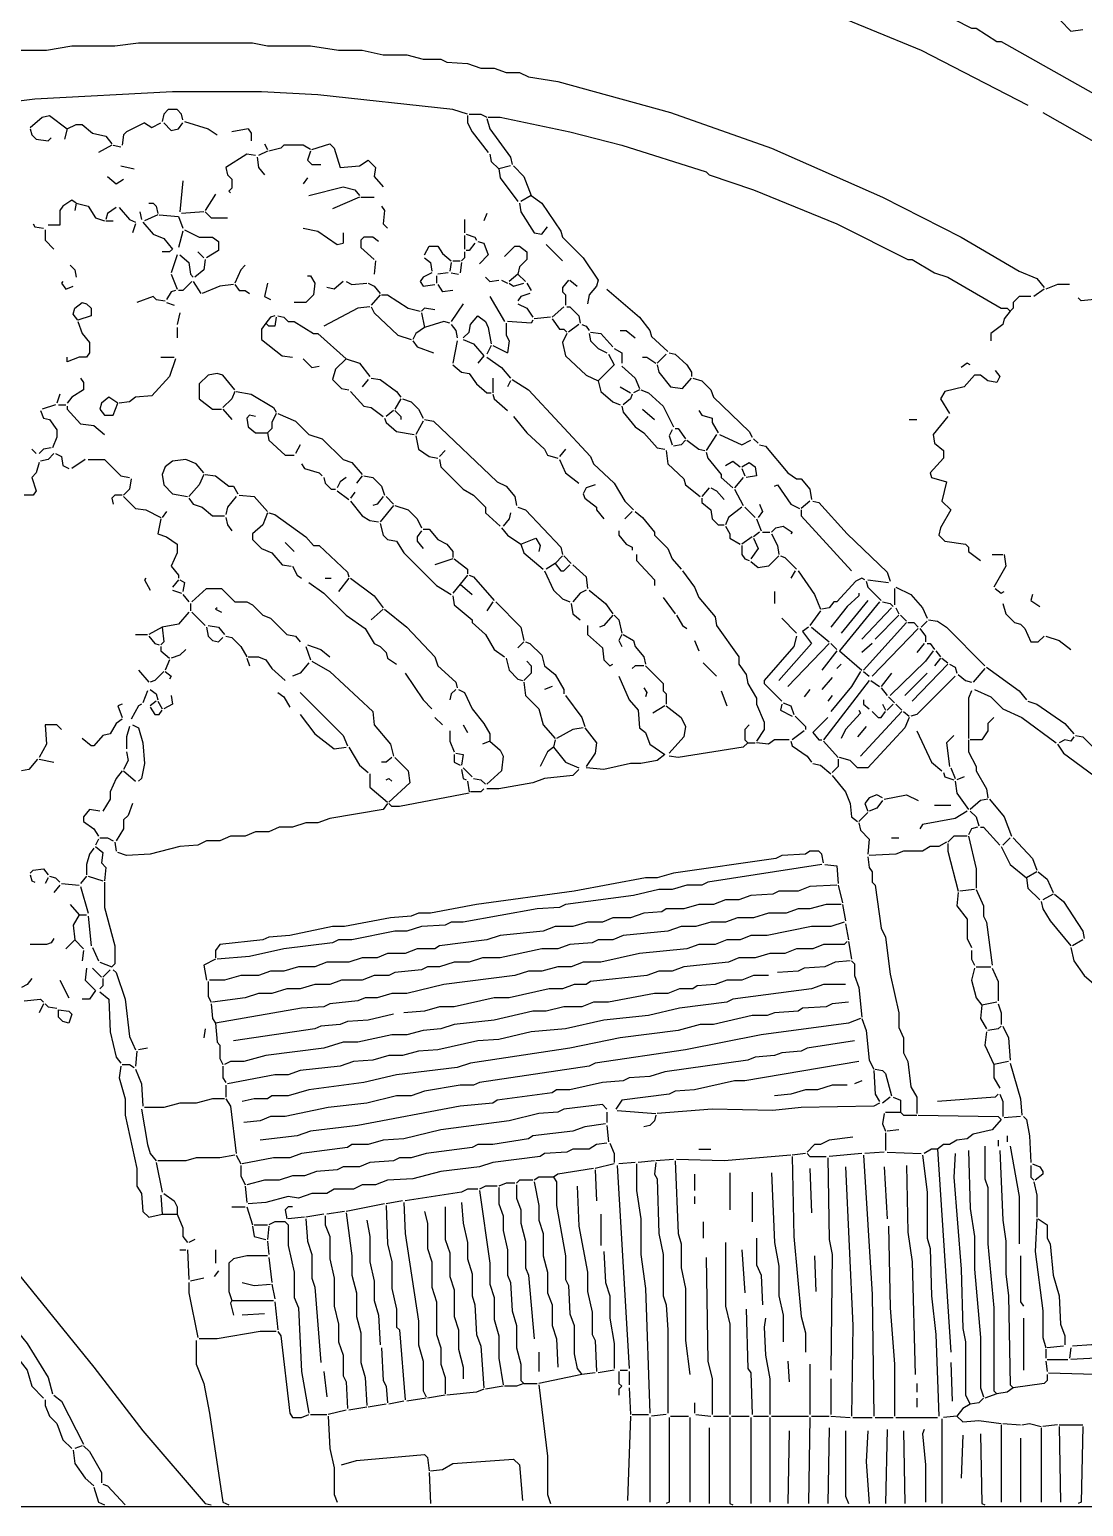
# Model space of a CAD drawing. Header units: millimetres. Extents: x 0 to 150953, y 0 to 85148.
# Drawn here: x 115354 to 136776, y 0 to 30010 of the extents above; entities that cross this region are included whole.
import ezdxf

# ---------------------------------------------------------------- set-up
doc = ezdxf.new("R2010")
doc.units = ezdxf.units.MM
doc.layers.add('ANNOTATION', color=3, linetype='Continuous')
doc.layers.add('LINEWORK', color=7, linetype='Continuous')

msp = doc.modelspace()

# ---------------------------------------------------------------- linework, layer by layer
at = {"layer": 'ANNOTATION'}
msp.add_lwpolyline([(0, 0), (150953, 0), (150953, 85148), (0, 85148)], close=True, dxfattribs=at)
at = {"layer": 'LINEWORK'}
for points in [[(128807, 32420), (128867, 32360), (130072, 31938), (130193, 31938), (130253, 31878), (130434, 31848), (132182, 31125), (132272, 31125), (133387, 30582), (133477, 30582), (133959, 30311), (134050, 30311), (134140, 30221), (134502, 30040), (134592, 30040), (135014, 29769), (135104, 29769), (138208, 28021), (142004, 25701), (142697, 25340), (142998, 25279), (143300, 25129), (143541, 25129), (143842, 25038)], [(131428, 30432), (133477, 29588), (135646, 28473)], [(136309, 30191), (136520, 29980), (136761, 30010)], [(115098, 29588), (115700, 29588), (116212, 29678), (117086, 29678), (117568, 29739), (119888, 29739), (120190, 29678), (121063, 29678), (121636, 29588), (122118, 29588), (122540, 29498), (123022, 29498), (123353, 29407), (123715, 29407), (123835, 29347), (124257, 29317), (124528, 29226), (124800, 29226), (125041, 29136), (125312, 29136), (125493, 29046), (126095, 28955), (128385, 28322), (130434, 27599), (132694, 26605), (134291, 25792), (135466, 25099), (135827, 24948), (135978, 24767)], [(124257, 28292), (123956, 28383), (121214, 28684), (120069, 28744), (118261, 28744), (115459, 28594), (113290, 28322), (112989, 28322), (112597, 28232), (112115, 28202), (112024, 28142)], [(115369, 28021), (115610, 28232), (115761, 28262), (116122, 27991)], [(118472, 28172), (118442, 28292), (118352, 28383), (118171, 28383), (118081, 28292), (118050, 28142)], [(124257, 28262), (124257, 28112), (124348, 27931), (124679, 27509)], [(124287, 28292), (124528, 28292), (124649, 28232)], [(124679, 28232), (124920, 28232), (126336, 27931), (127391, 27660), (129108, 27117), (129168, 27057), (130072, 26756), (131760, 26063), (133206, 25340), (133296, 25340), (133748, 25068), (134019, 24978), (135104, 24345), (135225, 24345), (135285, 24285)], [(135948, 28322), (138027, 27147), (141371, 25099), (143420, 23984)], [(115369, 27991), (115399, 27871), (115489, 27780), (115730, 27750), (115791, 27810)], [(116122, 27991), (116062, 27780)], [(116122, 27991), (116303, 28081), (116423, 28081), (116634, 27901), (116905, 27840), (117026, 27690)], [(117689, 28112), (117327, 27931), (117267, 27871), (117237, 27660)], [(117689, 28112), (117839, 28021), (118020, 28112)], [(118081, 28112), (118231, 27961), (118382, 27991), (118472, 28112)], [(118502, 28142), (118984, 27991), (119165, 27871)], [(119798, 27991), (119467, 27931)], [(119798, 27991), (119858, 27901), (119858, 27750)], [(124649, 28202), (124709, 27991), (125131, 27419), (125161, 27268)], [(117026, 27660), (116755, 27509)], [(117056, 27660), (117207, 27629)], [(120129, 27690), (120190, 27569)], [(121063, 27569), (120913, 27660), (120521, 27660), (120461, 27599), (120220, 27539)], [(121094, 27569), (121455, 27690), (121546, 27599), (121666, 27208), (122058, 27238), (122239, 27358), (122389, 27208), (122359, 27027), (122540, 26816)], [(119949, 27449), (119768, 27479), (119346, 27208), (119376, 27057), (119467, 26967), (119467, 26786), (119406, 26726), (119436, 26695)], [(119979, 27419), (120009, 27208), (120129, 27057)], [(120190, 27539), (120009, 27449)], [(121063, 27539), (121003, 27358), (121094, 27268), (121274, 27268)], [(124709, 27479), (124739, 27328), (124890, 27178)], [(116936, 27027), (117116, 26876), (117267, 26967)], [(117207, 27238), (117478, 27178)], [(125131, 27238), (124890, 27178)], [(124890, 27178), (124920, 26997), (125282, 26515)], [(125191, 27238), (125402, 27027), (125553, 26635)], [(118472, 26936), (118412, 26304)], [(121003, 26997), (120913, 26876)], [(121033, 26635), (121726, 26816), (121967, 26756), (122058, 26635)], [(116303, 26485), (116212, 26545), (116032, 26424), (115971, 26334), (115971, 26033), (115730, 26033)], [(116303, 26485), (116273, 26334)], [(116303, 26485), (116544, 26424), (116695, 26183), (116875, 26123)], [(117779, 26485), (117870, 26485), (117930, 26424), (117960, 26274)], [(119135, 26665), (118924, 26334)], [(122058, 26605), (121515, 26364)], [(122088, 26605), (122359, 26605)], [(122510, 26424), (122570, 26334), (122540, 26063), (122630, 25972)], [(125312, 26485), (125342, 26304), (125613, 25882), (125764, 25852), (125884, 26002)], [(125553, 26635), (125342, 26515)], [(125553, 26635), (125764, 26485), (126155, 25912), (126186, 25792)], [(117116, 26394), (116936, 26274), (116905, 26153)], [(116905, 26123), (117056, 26123)], [(117177, 26394), (117388, 26153), (117508, 26093)], [(117598, 26304), (117629, 26153)], [(117960, 26243), (117689, 26123)], [(117990, 26243), (118382, 26213)], [(118382, 26213), (118472, 25972)], [(118894, 26304), (118442, 26274)], [(118924, 26304), (119045, 26183), (119376, 26183)], [(124197, 26153), (124197, 25882)], [(124649, 26274), (124589, 26123)], [(115429, 26063), (115459, 26002), (115640, 25972)], [(115670, 25942), (115670, 25731), (115851, 25550)], [(117508, 26063), (117448, 25882)], [(117659, 26093), (117870, 25852), (118081, 25761), (118261, 25550)], [(118472, 25912), (118382, 25581)], [(118502, 25942), (118804, 25792), (119075, 25792), (119195, 25701), (119195, 25520), (118954, 25370)], [(120913, 25972), (121214, 25912), (121606, 25641), (121726, 25671)], [(121726, 25882), (121726, 25671)], [(124197, 25822), (124197, 25550)], [(124227, 25852), (124408, 25792), (124438, 25731)], [(118261, 25550), (118201, 25490), (118050, 25490)], [(122449, 25701), (122329, 25792), (122148, 25792), (122088, 25731), (122088, 25581), (122359, 25340)], [(123383, 25430), (123474, 25611), (123655, 25611), (123745, 25460), (123926, 25309)], [(124408, 25671), (124287, 25520), (124227, 25520)], [(124468, 25701), (124589, 25671), (124679, 25430), (124498, 25249)], [(125011, 25400), (125221, 25611), (125312, 25611), (125462, 25490), (125462, 25340), (125312, 25189), (125282, 25038)], [(125854, 25641), (126186, 25309)], [(126186, 25792), (126607, 25370), (126909, 24918), (126879, 24797), (126728, 24616), (126698, 24436)], [(138027, 25400), (137756, 25611), (137635, 25611), (137364, 25340), (137183, 25309), (137093, 25219), (137123, 25038), (137002, 24918), (137002, 24526), (136731, 24496), (136671, 24556)], [(116182, 25219), (116273, 25129), (116303, 24978)], [(118352, 25430), (118231, 25068)], [(118412, 25430), (118593, 25279), (118623, 25038), (118683, 24978)], [(118924, 25340), (118894, 25129), (118713, 24978)], [(118774, 25490), (118894, 25370)], [(119738, 25219), (119647, 25129), (119527, 24857)], [(122389, 25309), (122359, 25038)], [(123383, 25370), (123504, 25279), (123534, 25099)], [(123926, 25279), (123896, 25099)], [(123956, 25309), (124107, 25309)], [(124137, 25279), (124107, 25068)], [(124197, 25490), (124197, 25370), (124137, 25309)], [(118231, 25038), (118352, 24737)], [(121003, 25008), (121063, 25008), (121154, 24857), (121124, 24616), (120973, 24466), (120732, 24466)], [(123534, 25068), (123353, 24978), (123293, 24888), (123353, 24797), (123594, 24827)], [(123625, 25008), (123625, 24857)], [(123866, 25068), (123655, 25038)], [(123926, 25068), (124076, 25038)], [(124619, 24978), (124709, 24888), (124890, 24918)], [(124950, 24918), (125071, 24857)], [(125282, 25038), (125101, 24888)], [(125282, 25038), (125432, 24888)], [(126306, 24918), (126186, 24767), (126186, 24677), (126246, 24616), (126246, 24406)], [(126336, 24918), (126487, 24797)], [(116032, 24888), (116002, 24857), (116092, 24737), (116243, 24797)], [(118322, 24707), (118231, 24677), (118141, 24526)], [(118653, 24888), (118472, 24707), (118382, 24707)], [(118683, 24888), (118834, 24647)], [(119497, 24827), (119225, 24797), (118864, 24647)], [(119527, 24827), (119617, 24707), (119738, 24707), (119828, 24647)], [(120190, 24857), (120129, 24586), (120250, 24526)], [(121726, 24888), (121546, 24737), (121395, 24767)], [(121787, 24888), (121907, 24827), (122208, 24857)], [(122239, 24857), (122359, 24797), (122480, 24647)], [(122480, 24616), (122299, 24406)], [(122510, 24616), (122630, 24616), (123052, 24345), (123293, 24285)], [(123655, 24827), (123745, 24677)], [(123956, 24707), (123745, 24677)], [(125101, 24857), (125191, 24797), (125402, 24857)], [(125523, 24647), (125342, 24586), (125282, 24496)], [(125462, 24857), (125553, 24707)], [(127089, 24737), (127752, 24164), (127963, 23893), (127993, 23773), (128325, 23471)], [(135978, 24737), (135767, 24586)], [(136490, 24827), (136249, 24827), (136008, 24737)], [(117870, 24586), (117538, 24466)], [(117870, 24586), (117930, 24526), (118111, 24496)], [(118141, 24466), (118291, 24406)], [(122269, 24375), (122028, 24345), (121335, 23984)], [(122299, 24375), (122359, 24255), (122841, 23803), (123112, 23713)], [(123594, 24315), (123383, 24345), (123323, 24285)], [(124167, 24436), (123926, 24074)], [(124709, 24586), (125011, 24074)], [(125282, 24436), (125462, 24345), (125583, 24164)], [(126216, 24375), (125975, 24164)], [(126276, 24375), (126336, 24375), (126517, 24195), (126547, 24044)], [(135707, 24586), (135466, 24586), (135345, 24466), (135345, 24345), (135285, 24285)], [(116333, 24074), (116423, 23833), (116574, 23652), (116574, 23441), (116514, 23351), (116363, 23351), (116122, 23261), (116122, 23351)], [(118412, 24255), (118352, 24014)], [(120160, 24044), (120069, 23923), (120069, 23713), (120491, 23381), (120702, 23351)], [(120340, 24195), (120250, 24164), (120160, 24044)], [(120370, 24164), (120340, 23984), (120220, 23984), (120160, 24044)], [(120401, 24195), (120521, 24164), (120611, 24074), (120732, 24074), (121124, 23833), (121214, 23833), (121787, 23321)], [(123323, 24255), (123383, 23954)], [(123896, 24044), (123775, 24074), (123383, 23954)], [(123926, 24014), (124016, 23893), (124046, 23743)], [(124167, 23743), (124287, 23863), (124318, 24014), (124468, 24195), (124619, 24074), (124679, 23954), (124739, 23622)], [(125041, 24044), (125041, 23803), (125101, 23682), (125071, 23441)], [(125583, 24104), (125553, 24044), (125071, 24074)], [(125945, 24164), (125613, 24134)], [(125975, 24134), (126125, 23923), (126216, 23923), (126276, 23863)], [(126517, 24014), (126306, 23863)], [(126577, 24014), (126668, 23984), (126728, 23893)], [(135285, 24285), (135164, 24134), (135134, 24014), (134893, 23833), (134893, 23682)], [(118352, 23954), (118352, 23743)], [(123383, 23954), (123203, 23833), (123142, 23713)], [(124167, 23713), (124378, 23622), (124589, 23381)], [(126276, 23833), (126186, 23652), (126246, 23381), (126668, 22989), (126909, 22869)], [(126728, 23833), (126758, 23682), (126909, 23532), (127089, 23441)], [(126758, 23863), (126969, 23833), (127210, 23562)], [(127361, 23893), (127481, 23893), (127662, 23743)], [(123142, 23682), (123233, 23562), (123564, 23441)], [(124046, 23682), (123956, 23230)], [(124739, 23592), (124649, 23411)], [(124769, 23592), (125071, 23441)], [(127120, 23411), (127240, 23200)], [(127240, 23532), (127391, 23441), (127391, 23230)], [(128295, 23411), (128114, 23230)], [(128355, 23441), (128475, 23411), (128717, 23200), (128807, 23050), (128807, 22959)], [(118322, 23321), (118201, 22959), (117839, 22568), (117508, 22537), (117388, 22447), (117177, 22417)], [(118020, 23351), (118291, 23351)], [(120913, 23321), (121094, 23140), (121244, 23170)], [(121787, 23321), (121576, 23110), (121515, 22899), (121696, 22718), (121847, 22688)], [(121787, 23321), (122058, 23230), (122269, 22959)], [(123956, 23200), (124137, 23050), (124287, 23020), (124438, 22809), (124649, 22628), (124739, 22628)], [(124589, 23381), (124468, 23230)], [(124649, 23351), (124950, 23140), (125131, 22929)], [(127240, 23200), (126909, 22869)], [(127391, 23170), (127662, 22929), (127752, 22718)], [(127813, 23351), (127903, 23351), (128084, 23230)], [(128114, 23200), (128144, 23050), (128385, 22748), (128626, 22718), (128807, 22929)], [(134471, 23200), (134411, 23230), (134291, 23140)], [(116393, 22929), (116454, 22839), (116454, 22688), (116212, 22537), (116122, 22417)], [(119527, 22688), (119286, 22989), (119165, 23020), (118984, 22989), (118804, 22809), (118804, 22507), (119075, 22296), (119256, 22296)], [(122239, 22899), (122118, 22748)], [(122299, 22929), (122480, 22899), (122811, 22658), (122901, 22537)], [(124769, 22929), (124769, 22628)], [(125131, 22869), (125071, 22748)], [(125161, 22899), (125493, 22688), (126758, 21332), (126818, 21182), (127240, 20790), (127451, 20428), (127632, 20248)], [(126909, 22869), (126969, 22658), (127210, 22447), (127361, 22387)], [(128837, 22929), (129018, 22869), (129199, 22688), (129259, 22537), (129982, 21844), (130042, 21724)], [(134984, 23080), (135074, 22959), (135014, 22839), (134833, 22869), (134682, 22989), (134562, 22989), (134351, 22748), (133959, 22658), (133869, 22507), (134050, 22206)], [(115971, 22598), (115911, 22417)], [(119527, 22658), (119467, 22507), (119286, 22327)], [(119557, 22658), (119858, 22598), (120310, 22327), (120370, 22236)], [(121877, 22658), (122148, 22357), (122299, 22327), (122540, 22146)], [(122901, 22507), (122781, 22296)], [(122932, 22507), (123112, 22447), (123263, 22296), (123353, 22116)], [(124769, 22598), (124800, 22507), (125071, 22266)], [(127361, 22748), (127572, 22628)], [(127602, 22598), (127572, 22507), (127421, 22387)], [(127752, 22688), (127632, 22628)], [(127782, 22688), (127933, 22628), (128234, 22357), (128445, 21935)], [(115580, 22266), (115640, 22116), (115761, 22085), (115911, 21875), (115911, 21724), (115821, 21513)], [(115881, 22387), (115610, 22296)], [(115941, 22387), (116092, 22387)], [(116122, 22357), (116122, 22296), (116393, 21995), (116664, 21965), (116875, 21784)], [(119286, 22296), (119467, 22085)], [(122751, 22266), (122600, 22146)], [(122781, 22266), (122901, 22146), (122901, 22085)], [(127391, 22357), (127421, 22236), (127662, 21935), (127843, 21814), (128114, 21513), (128265, 21483)], [(127813, 22296), (128054, 22085)], [(128958, 22266), (129018, 22176), (129229, 22116), (129229, 22025), (129349, 21814)], [(119949, 22146), (119828, 22176), (119768, 22116), (119798, 21935), (119949, 21814), (120190, 21814)], [(120370, 22206), (120280, 22025), (120280, 21905), (120190, 21814)], [(120401, 22206), (120762, 22055), (121033, 21784), (121304, 21694), (121726, 21272), (121907, 21212), (122118, 20971)], [(122570, 22116), (122600, 22025), (122811, 21844), (123173, 21784)], [(123353, 22055), (123203, 21784)], [(123383, 22085), (123564, 22055), (124860, 20820), (125041, 20730), (125221, 20519), (125252, 20338)], [(125191, 22146), (125462, 21814), (125824, 21483), (125884, 21362), (126095, 21302)], [(133236, 22085), (133387, 22085)], [(134019, 22146), (133718, 21784), (133748, 21603), (133929, 21453), (133929, 21302), (133658, 21001), (133688, 20910), (133989, 20820), (133899, 20428), (134080, 20248), (133869, 19886), (133839, 19735), (133959, 19615), (134381, 19555), (134441, 19494), (134441, 19404), (134682, 19223)], [(120190, 21814), (120220, 21664), (120551, 21362), (120732, 21362)], [(123203, 21754), (123263, 21483), (123474, 21332), (123655, 21302)], [(128415, 21875), (128355, 21754)], [(128355, 21754), (128415, 21573)], [(128686, 21664), (128596, 21573), (128445, 21543)], [(128475, 21905), (128536, 21905), (128686, 21694)], [(128717, 21664), (128958, 21483), (129078, 21453)], [(129319, 21784), (129108, 21453)], [(129379, 21784), (129831, 21573), (130012, 21664)], [(130072, 21694), (130163, 21603)], [(115399, 21483), (115489, 21392)], [(115791, 21513), (115640, 21483), (115550, 21392)], [(115851, 21392), (115730, 21272), (115580, 21242)], [(115881, 21392), (116002, 21332), (116032, 21151), (116152, 21091)], [(120853, 21573), (120762, 21392)], [(123805, 21453), (123685, 21332)], [(126246, 21483), (126125, 21332)], [(128295, 21453), (128325, 21182), (128656, 20880), (128686, 20760), (128988, 20519)], [(129108, 21423), (129138, 21302), (129410, 20971), (129410, 20910), (129651, 20699)], [(130193, 21573), (130313, 21543), (130765, 21001), (130946, 20880), (131037, 20880), (131217, 20669), (131247, 20458)], [(115550, 21212), (115489, 21001), (115399, 20910), (115489, 20639), (115429, 20549), (115248, 20549)], [(116484, 21272), (116212, 21091)], [(116544, 21272), (116875, 21272), (117207, 20941), (117388, 20910)], [(118894, 21001), (118743, 21182), (118532, 21272), (118261, 21242), (118111, 21121), (118050, 20971), (118081, 20760), (118261, 20579), (118563, 20519)], [(120883, 21182), (120943, 21091), (121244, 21001), (121304, 20941)], [(123685, 21272), (123715, 21121), (124167, 20669), (124378, 20549), (124619, 20308), (124619, 20187), (124920, 19916)], [(126125, 21272), (126246, 21001), (126517, 20790)], [(129500, 21151), (129651, 21242), (129801, 21121)], [(129831, 21121), (129982, 21212), (130103, 21121), (130133, 20941), (129922, 20910)], [(129831, 21091), (129892, 20941)], [(117418, 20880), (117388, 20669), (117267, 20549)], [(118894, 20971), (118804, 20760), (118593, 20519)], [(118924, 20971), (119135, 20941), (119406, 20730), (119497, 20730), (119587, 20579)], [(121335, 20910), (121365, 20790), (121485, 20669), (121576, 20669)], [(121787, 20910), (121666, 20820), (121606, 20699)], [(122118, 20941), (121997, 20790)], [(122148, 20941), (122329, 20910), (122510, 20730), (122570, 20549)], [(126848, 20760), (126668, 20699), (126607, 20579), (126638, 20489), (126879, 20308), (126879, 20248), (127029, 20067)], [(129861, 20910), (129681, 20699)], [(130494, 20730), (130554, 20760), (130826, 20368), (131006, 20278)], [(117237, 20549), (117086, 20549), (117026, 20489), (117056, 20368)], [(117267, 20519), (117508, 20278), (117719, 20248), (118020, 20097)], [(118593, 20489), (118683, 20368), (118864, 20308), (119075, 20127), (119316, 20127)], [(119557, 20519), (119376, 20308), (119346, 20157)], [(119617, 20549), (119918, 20519), (120190, 20217)], [(121606, 20639), (121847, 20458)], [(121967, 20609), (121877, 20489)], [(121877, 20428), (122118, 20127), (122269, 20037), (122449, 20006)], [(122540, 20519), (122419, 20368), (122329, 20338)], [(122600, 20519), (122751, 20368)], [(129168, 20699), (129018, 20519)], [(129018, 20489), (129018, 20398), (129199, 20248), (129229, 20067), (129349, 19946), (129470, 19946)], [(129199, 20699), (129319, 20639), (129470, 20458)], [(129681, 20669), (129861, 20338)], [(131217, 20428), (131037, 20278)], [(131278, 20428), (131398, 20398), (131971, 19765), (132784, 18982), (132844, 18801)], [(118141, 20217), (118050, 20097)], [(120190, 20187), (120099, 19946), (119888, 19765), (119888, 19645), (120069, 19464), (120280, 19374), (120491, 19133), (120672, 19103)], [(120220, 20187), (120340, 20157), (120973, 19705), (121124, 19524), (121244, 19524), (121817, 18982), (121847, 18892)], [(122751, 20338), (122480, 20006)], [(122781, 20338), (123052, 20248), (123233, 20067), (123323, 19886)], [(125131, 20187), (125101, 20067), (124980, 19916)], [(125282, 20308), (125432, 20248), (126155, 19494), (126186, 19344)], [(127602, 20217), (127451, 20067)], [(127662, 20217), (127813, 20097), (128054, 19796), (128054, 19735), (128325, 19464), (128415, 19253), (128596, 19042)], [(129831, 20308), (129560, 20097), (129500, 19946)], [(129892, 20308), (130103, 20097)], [(130193, 20368), (130253, 20217), (130163, 20097)], [(131037, 20248), (131037, 20127), (132061, 19012)], [(118020, 20067), (117960, 19765), (118141, 19705), (118352, 19555), (118352, 19374), (118231, 19103)], [(119346, 20097), (119376, 19946), (119467, 19826)], [(122480, 19976), (122540, 19735), (122630, 19645), (122811, 19615), (122962, 19374), (123625, 18711), (123926, 18530)], [(123323, 19826), (123233, 19705), (123233, 19615), (123353, 19464)], [(123353, 19856), (123474, 19856), (123655, 19645), (123835, 19555), (123956, 19404), (123956, 19283)], [(124950, 19886), (125071, 19735), (125342, 19555)], [(127331, 19826), (127331, 19735), (127481, 19555), (127602, 19494), (127602, 19434)], [(129500, 19916), (129590, 19765), (129590, 19675), (129801, 19555)], [(130133, 20067), (130223, 19826)], [(130434, 19796), (130524, 19886), (130675, 19916), (130856, 19796), (130826, 19765)], [(120551, 19585), (120732, 19404)], [(125342, 19555), (125643, 19675), (125734, 19524), (125703, 19404)], [(125342, 19555), (125402, 19374), (125794, 19042)], [(130042, 19705), (129831, 19555)], [(129831, 19524), (129831, 19344), (129892, 19253), (129982, 19223)], [(130072, 19675), (130163, 19464), (130012, 19253)], [(130193, 19796), (130072, 19705)], [(130253, 19796), (130404, 19796)], [(130434, 19765), (130554, 19524), (130585, 19344)], [(123956, 19253), (123594, 19133)], [(123986, 19253), (124257, 19042), (124257, 18952)], [(126186, 19314), (126035, 19163)], [(126216, 19314), (126366, 19163)], [(127692, 19344), (127692, 19223), (128054, 18831), (128054, 18711)], [(130585, 19314), (130374, 19103), (130163, 19072), (130012, 19193)], [(130615, 19314), (130705, 19283), (130946, 19042)], [(134923, 19344), (135134, 19344)], [(135164, 19344), (135195, 19103), (134953, 18681)], [(118231, 19103), (118382, 18922), (118382, 18862)], [(120702, 19103), (120792, 18922), (120883, 18862)], [(124257, 18922), (124107, 18741)], [(124287, 18922), (124378, 18892), (124800, 18410)], [(125824, 19012), (126005, 18621), (126186, 18440), (126336, 18379)], [(126035, 19163), (125854, 19042)], [(126035, 19163), (126155, 19012), (126216, 19012), (126336, 19133)], [(126396, 19133), (126668, 18892), (126698, 18651)], [(128626, 19012), (128867, 18681), (128958, 18470), (129289, 18078), (129319, 17897), (129771, 17265), (129771, 17114), (129922, 16903), (129952, 16722), (130133, 16421), (130133, 16300), (130283, 15939), (130283, 15788), (130133, 15547)], [(130916, 19012), (130826, 18862)], [(130976, 19012), (131308, 18530), (131428, 18229)], [(117719, 18862), (117689, 18831), (117809, 18621)], [(118382, 18831), (118261, 18681)], [(118261, 18621), (118442, 18560)], [(118412, 18831), (118502, 18771), (118472, 18590)], [(118653, 18379), (118954, 18651), (119256, 18651), (119527, 18379), (119768, 18379), (119888, 18319), (120099, 18108), (120250, 18048), (120581, 17717), (120762, 17686), (120853, 17566)], [(121033, 18771), (121335, 18560), (121787, 18108), (122178, 17837), (122359, 17536), (122480, 17476), (122600, 17355), (122630, 17235), (122811, 17114)], [(121365, 18862), (121485, 18862)], [(121847, 18862), (121636, 18590)], [(121877, 18862), (122359, 18500), (122540, 18259)], [(124107, 18741), (123956, 18560)], [(124107, 18741), (124348, 18530)], [(126668, 18621), (126547, 18560), (126396, 18379)], [(126728, 18621), (127059, 18349), (127210, 18138)], [(132332, 18831), (132272, 18862), (132151, 18801), (131760, 18379), (131699, 18379), (131609, 18259), (131458, 18229)], [(132362, 18801), (132392, 18681), (132664, 18410)], [(132392, 18831), (132814, 18771)], [(132935, 18651), (132935, 18319)], [(132965, 18681), (133266, 18530), (133507, 18259), (133598, 18048)], [(134984, 18651), (135104, 18560), (135164, 18590)], [(118472, 18530), (118593, 18379)], [(118623, 18349), (118623, 18199)], [(123956, 18500), (123986, 18319), (124348, 18018), (124348, 17958), (124619, 17717), (124800, 17415), (125011, 17265)], [(124769, 18379), (124649, 18199)], [(124830, 18379), (125342, 17867), (125402, 17596)], [(126366, 18349), (126396, 18138), (126547, 18018)], [(128234, 18470), (128475, 18138)], [(130494, 18590), (130494, 18349)], [(132212, 18560), (132212, 18500), (131971, 18289), (131639, 17867)], [(132633, 18379), (131820, 17385)], [(132392, 18410), (131850, 17747)], [(132694, 18379), (132844, 18349), (132905, 18289)], [(135134, 18349), (135195, 18138), (135375, 17958), (135496, 17928), (135586, 17837), (135707, 17566), (135857, 17566), (135978, 17686)], [(135737, 18530), (135707, 18410), (135888, 18289)], [(118593, 18169), (118382, 17928), (118050, 17867)], [(118653, 18169), (118924, 17897)], [(119165, 18259), (119135, 18229), (119256, 18169)], [(122540, 18229), (122299, 18018)], [(122570, 18229), (123022, 17867), (123594, 17265), (123655, 17084), (124016, 16752), (124046, 16632)], [(127210, 18108), (127029, 17897), (126939, 17867)], [(127240, 18108), (127331, 18018), (127391, 17747)], [(128506, 18108), (128626, 17897), (128717, 17837)], [(130645, 18048), (130946, 17747)], [(131428, 18199), (131217, 17897)], [(132875, 18259), (132272, 17626)], [(133025, 18108), (132543, 17626)], [(132965, 18259), (133025, 18138)], [(133055, 18108), (133176, 17988)], [(133628, 18018), (133809, 17988), (133989, 17867), (134773, 17084)], [(117508, 17717), (117749, 17717)], [(118050, 17867), (117779, 17717)], [(118050, 17867), (118081, 17566), (118020, 17506)], [(118954, 17867), (118984, 17686), (119075, 17596), (119195, 17566), (119286, 17656)], [(118984, 17897), (119195, 17867), (119316, 17717)], [(126698, 17897), (126698, 17717), (126999, 17445), (127029, 17204), (127150, 17084), (127210, 17114)], [(127391, 17717), (127331, 17596), (127391, 17476)], [(127421, 17717), (127632, 17596), (127662, 17476), (127843, 17265), (127873, 17114)], [(131187, 17867), (131067, 17777)], [(131067, 17777), (131247, 17536)], [(131247, 17867), (131609, 17566)], [(133176, 17958), (132302, 16993)], [(133417, 17837), (132483, 16873)], [(133206, 17958), (133326, 17958), (133417, 17867)], [(133447, 17837), (133567, 17686), (133567, 17566)], [(133598, 17988), (133477, 17867)], [(117779, 17686), (117900, 17536), (117990, 17506)], [(118020, 17476), (118020, 17385), (118201, 17235)], [(118532, 17415), (118412, 17295), (118231, 17235)], [(119346, 17686), (119467, 17656), (119647, 17476), (119768, 17265)], [(120973, 17476), (121063, 17204)], [(121003, 17506), (121274, 17415), (121455, 17265)], [(125402, 17566), (125282, 17445)], [(125432, 17566), (125523, 17536), (125764, 17295), (125824, 17084), (126035, 16903), (126216, 16602), (126216, 16511)], [(128867, 17596), (128958, 17385)], [(130946, 17686), (130886, 17476), (130283, 16783), (130283, 16722), (130645, 16361)], [(131247, 17536), (130585, 16783)], [(131609, 17536), (130765, 16662)], [(131639, 17536), (131760, 17415)], [(132483, 17536), (132272, 17355)], [(133537, 17536), (133387, 17355)], [(133598, 17536), (133658, 17536), (133748, 17415)], [(136008, 17686), (136279, 17596), (136520, 17415)], [(118201, 17204), (118111, 16993)], [(119768, 17235), (119828, 17084)], [(119798, 17265), (120009, 17265), (120160, 17204), (120280, 17024), (120551, 16783)], [(121033, 17144), (120853, 16933), (120702, 16873)], [(121094, 17174), (121455, 16963), (122329, 16150), (122359, 15879), (122690, 15487), (122751, 15246)], [(125041, 17235), (125101, 16993), (125282, 16813), (125372, 16783)], [(125462, 17174), (125553, 17084), (125553, 16933), (125402, 16783)], [(129048, 17144), (129319, 16873)], [(131760, 17385), (131458, 16993)], [(131850, 17114), (131760, 17024)], [(131820, 17385), (132272, 16993)], [(133718, 17385), (133567, 17174), (132844, 16481)], [(134019, 17114), (133296, 16361)], [(133869, 17235), (133748, 17084)], [(133778, 17385), (133869, 17265)], [(133899, 17235), (134019, 17144)], [(134050, 17114), (134170, 17054), (134200, 16933)], [(117568, 16993), (117779, 16752)], [(118081, 16963), (117900, 16783), (117809, 16752)], [(118111, 16963), (118231, 16873), (118201, 16813)], [(122992, 16933), (123353, 16391), (123534, 16210)], [(127331, 16873), (127541, 16391), (127722, 16180), (127752, 15818), (127873, 15728), (127963, 15487), (128265, 15276)], [(127843, 17084), (127662, 17084), (127602, 17024)], [(127873, 17084), (128234, 16722), (128234, 16572), (128295, 16511)], [(131669, 16843), (131458, 16602)], [(132242, 16963), (132061, 16662), (131639, 16150)], [(132302, 16963), (132423, 16873)], [(132875, 16933), (132664, 16662)], [(133598, 16933), (133146, 16481)], [(134170, 16873), (133387, 16090), (133266, 16059)], [(134230, 16903), (134381, 16783), (134502, 16752)], [(134773, 17024), (134532, 16752)], [(134803, 17054), (135466, 16572), (135616, 16391)], [(117749, 16572), (117659, 16331)], [(117809, 16602), (117930, 16511), (117960, 16391)], [(120401, 16542), (120521, 16451), (120642, 16240)], [(120853, 16542), (121726, 15668), (121817, 15457)], [(124016, 16602), (123926, 16511), (123896, 16391)], [(124076, 16602), (124197, 16542), (124348, 16210), (124589, 15909), (124709, 15698), (124709, 15547)], [(125402, 16752), (125432, 16481), (125703, 16210), (125794, 15879), (126035, 15607)], [(125975, 16662), (125824, 16602)], [(127843, 16632), (127903, 16542), (127873, 16451)], [(128295, 16511), (128295, 16300)], [(129410, 16572), (129530, 16270)], [(131217, 16602), (131097, 16451)], [(132423, 16783), (131489, 15577)], [(132453, 16783), (132633, 16662)], [(132664, 16632), (132784, 16481)], [(134502, 16572), (134441, 16421), (134441, 15607)], [(134562, 16602), (134893, 16451), (135134, 16210), (135526, 16029), (136219, 15517)], [(117237, 16300), (117146, 16270), (117237, 16029)], [(117629, 16300), (117568, 16270), (117418, 15999)], [(117930, 16361), (117809, 16270)], [(117809, 16240), (117900, 16090), (117990, 16090), (118050, 16180)], [(117960, 16361), (118050, 16210)], [(118231, 16481), (118261, 16300), (118081, 16210)], [(126246, 16481), (126577, 16029), (126638, 15849)], [(128265, 16270), (128024, 16120)], [(128295, 16270), (128596, 16029), (128686, 15849), (128656, 15638), (128355, 15306)], [(130645, 16300), (130615, 16180), (130856, 16059)], [(130675, 16331), (130826, 16270), (130886, 16090)], [(131669, 16481), (131579, 16361)], [(132302, 16391), (132302, 16300), (132423, 16210)], [(132694, 16300), (132754, 16180)], [(132905, 16300), (132784, 16180)], [(132814, 16451), (132935, 16331)], [(132965, 16300), (133085, 16180)], [(135646, 16361), (135827, 16300), (136400, 15909), (136581, 15698)], [(117237, 15999), (117116, 15909), (116996, 15698), (116845, 15668), (116664, 15457), (116604, 15457), (116423, 15607)], [(120853, 16090), (121154, 15698), (121546, 15397), (121787, 15427)], [(123594, 16029), (123745, 15879)], [(130916, 16059), (131127, 15849), (131127, 15788)], [(131579, 16029), (131278, 15728)], [(133236, 16029), (133146, 15818), (132392, 15005), (132182, 15005), (132031, 15156), (131820, 15216)], [(132212, 16180), (132242, 16120), (131940, 15788), (131850, 15607)], [(133085, 16150), (132242, 15246)], [(132483, 16150), (132603, 16029), (132664, 16029), (132754, 16150)], [(133116, 16150), (133236, 16059)], [(134953, 16029), (134833, 15909), (134833, 15758), (134712, 15577), (134471, 15577)], [(116002, 15788), (115911, 15879), (115670, 15879), (115700, 15487), (115550, 15216)], [(117388, 15849), (117327, 15638), (117327, 15397)], [(117448, 15879), (117568, 15818), (117659, 15517), (117689, 15095), (117629, 14794), (117568, 14734)], [(123896, 15758), (123896, 15547), (123986, 15336)], [(124167, 15879), (124257, 15728)], [(126607, 15818), (126396, 15788), (126065, 15607)], [(126638, 15818), (126879, 15517), (126848, 15306), (126668, 15035)], [(129982, 15879), (129892, 15788), (129892, 15577), (129952, 15517)], [(131097, 15758), (130856, 15577)], [(131278, 15728), (131398, 15577), (131458, 15577)], [(132362, 15849), (132182, 15638)], [(133387, 15758), (133688, 15125), (133899, 14945)], [(134140, 15668), (133989, 15517), (134050, 15035)], [(136581, 15638), (136520, 15547), (136400, 15577), (136279, 15517)], [(136611, 15668), (136761, 15638), (137093, 15306)], [(117327, 15336), (117357, 15156), (117267, 14975)], [(121847, 15427), (122058, 15065), (122239, 14914)], [(124016, 15306), (124167, 15276), (124137, 15065)], [(124709, 15547), (124559, 15487)], [(124709, 15547), (124920, 15366), (124980, 15246), (124950, 14945), (124649, 14673)], [(126005, 15427), (125884, 15336), (125734, 15035)], [(126035, 15577), (126005, 15427)], [(126005, 15427), (126246, 15125), (126517, 15005)], [(129952, 15517), (129861, 15427), (128536, 15216), (128355, 15246)], [(129952, 15517), (130103, 15517)], [(130796, 15577), (130494, 15577), (130374, 15487), (130133, 15517)], [(130826, 15547), (130856, 15457), (131157, 15246), (131247, 15125)], [(131489, 15547), (131790, 15216)], [(134441, 15577), (134441, 15336), (134592, 15035), (134592, 14945), (134803, 14583), (134833, 14402)], [(136249, 15487), (136370, 15306), (138660, 13619), (138840, 13589)], [(115519, 15186), (115339, 14975), (115188, 14945)], [(115550, 15186), (115851, 15125)], [(122721, 15216), (122600, 15125), (122510, 15125)], [(122781, 15216), (123052, 14945), (123082, 14704), (122660, 14312)], [(123986, 15276), (123986, 15125), (124107, 15065)], [(124167, 15005), (124348, 14824)], [(128265, 15276), (128114, 15156), (127782, 15095), (127572, 15095), (127029, 14975), (126668, 15005)], [(131278, 15095), (131428, 15065), (131639, 14884)], [(131790, 15186), (131790, 15035), (131669, 14914)], [(134080, 15005), (134170, 14794)], [(117237, 14945), (117116, 14794), (116996, 14523), (116996, 14372), (116845, 14131)], [(117267, 14945), (117508, 14734)], [(122269, 14884), (122269, 14613), (122630, 14312)], [(122600, 14764), (122660, 14794), (122721, 14734)], [(124137, 14975), (124167, 14794), (124227, 14764)], [(124257, 14734), (124287, 14523)], [(124378, 14794), (124528, 14764), (124619, 14673)], [(126517, 14975), (126396, 14854), (125824, 14794), (125583, 14704), (124890, 14583), (124649, 14583)], [(131669, 14854), (131940, 14523), (132031, 14282), (132061, 14011), (132182, 13920)], [(133929, 14914), (133959, 14824), (134140, 14764)], [(134170, 14734), (134200, 14493), (134441, 14161)], [(134351, 14824), (134200, 14764)], [(124287, 14493), (122871, 14221), (122721, 14221), (122660, 14282)], [(124589, 14583), (124528, 14523), (124318, 14523)], [(132694, 14402), (132573, 14463), (132423, 14402), (132332, 14282), (132392, 14131)], [(132724, 14372), (133176, 14463), (133417, 14342)], [(116785, 14131), (116574, 14161), (116454, 14011), (116454, 13920), (116664, 13770), (116755, 13619)], [(117448, 14282), (117357, 14041), (117267, 13950), (117267, 13770), (117116, 13528)], [(122630, 14282), (122540, 14161), (121455, 13980), (121214, 13890), (120973, 13890), (120702, 13800), (120431, 13800), (120220, 13709), (119949, 13709), (119738, 13619), (119436, 13619), (119225, 13528), (118954, 13528), (118774, 13438), (118412, 13408), (117809, 13257), (117327, 13227), (117146, 13287)], [(132694, 14342), (132573, 14191), (132423, 14131)], [(134411, 14131), (134170, 13980), (133507, 13860), (133447, 13770)], [(133748, 14252), (134080, 14252)], [(134833, 14372), (134682, 14342), (134471, 14161)], [(134471, 14131), (134592, 14011), (134652, 13830)], [(134863, 14372), (135164, 14011), (135315, 13619)], [(132392, 14101), (132212, 13920)], [(132212, 13890), (132242, 13739), (132423, 13559), (132392, 13257)], [(116755, 13559), (116695, 13438)], [(116785, 13589), (116936, 13589), (117056, 13528)], [(132875, 13589), (133025, 13589)], [(134411, 13619), (134140, 13619), (134019, 13498)], [(134622, 13800), (134502, 13770), (134441, 13649)], [(134441, 13619), (134592, 12956), (134592, 12564)], [(134682, 13800), (134743, 13800), (135074, 13438)], [(135285, 13589), (135134, 13438)], [(135345, 13589), (135737, 13167), (135827, 12926)], [(116664, 13378), (116574, 13257), (116514, 13046), (116514, 12835)], [(116695, 13408), (116845, 13287), (116815, 13077), (116905, 12986), (116875, 12715)], [(117086, 13498), (117116, 13318)], [(131489, 13077), (131458, 13257), (131398, 13318), (131217, 13318), (131127, 13257), (130645, 13227), (130524, 13167), (128445, 12866), (128114, 12775), (127873, 12775), (126427, 12504), (124438, 12233), (123504, 12052), (123263, 12052), (123112, 11992), (122690, 11962), (121756, 11781), (121515, 11781), (120642, 11600), (120220, 11570), (120099, 11510), (119225, 11419), (119135, 11299), (119135, 11148)], [(133989, 13498), (133839, 13408), (133658, 13408), (133507, 13318), (133116, 13318), (132965, 13257), (132423, 13227)], [(134019, 13468), (134019, 13318), (134230, 12504)], [(135104, 13408), (135285, 13046), (135616, 12775)], [(115369, 12866), (115429, 12926), (115640, 12956), (115730, 12835)], [(131458, 13046), (129138, 12685), (129018, 12625), (128717, 12625), (128415, 12534), (128144, 12534), (127632, 12414), (126246, 12233), (126125, 12173), (125673, 12142), (124167, 11871), (123926, 11871), (123805, 11811), (123323, 11781), (123022, 11691), (122781, 11691), (121907, 11510), (121636, 11510), (121515, 11450), (120521, 11329), (119828, 11178), (119165, 11118)], [(131519, 13046), (131760, 13016), (131790, 12655)], [(132392, 13197), (132423, 12986), (132483, 12896), (132483, 12685), (132543, 12625), (132664, 11751), (132754, 11570), (132844, 10817), (133025, 10033), (133025, 9732), (133116, 9521), (133116, 9220), (133206, 9039), (133266, 8527), (133387, 8316), (133387, 7985)], [(115369, 12835), (115399, 12715), (115459, 12685)], [(115730, 12775), (115670, 12655)], [(115761, 12805), (115881, 12775), (115971, 12685)], [(115971, 12625), (115851, 12474)], [(116002, 12655), (116363, 12625)], [(116514, 12805), (116393, 12655)], [(116544, 12805), (116845, 12715)], [(116875, 12685), (116875, 12173), (117086, 11389), (117086, 11028), (117026, 10967)], [(131760, 12625), (131217, 12594), (130976, 12504), (130585, 12504), (130464, 12444), (130012, 12414), (129771, 12323), (129500, 12323), (129259, 12233), (128958, 12233), (128656, 12142), (128295, 12142), (128204, 12082), (127843, 12052), (127572, 11962), (127210, 11962), (126999, 11871), (126698, 11871), (126396, 11781), (126035, 11781), (125794, 11691), (124920, 11600), (124649, 11510), (123685, 11389), (123594, 11329), (123233, 11329), (122992, 11239), (122630, 11239), (122419, 11148), (122118, 11148), (121847, 11058), (121395, 11058), (121154, 10967), (120822, 10967), (120521, 10877), (120250, 10877), (120009, 10787), (119647, 10787), (119316, 10696), (119015, 10696)], [(131790, 12625), (131880, 12263)], [(135827, 12896), (135616, 12775)], [(135616, 12775), (135646, 12564), (135888, 12323)], [(135857, 12896), (136038, 12745), (136159, 12474)], [(116393, 12594), (116544, 12052)], [(134230, 12474), (134200, 12203), (134411, 11932), (134411, 11540), (134502, 11359)], [(134562, 12534), (134260, 12504)], [(134592, 12534), (134743, 12203), (134743, 11992)], [(136159, 12444), (135948, 12323)], [(136189, 12444), (136370, 12293), (136761, 11691), (136791, 11540)], [(116182, 12233), (116363, 12022)], [(116363, 12022), (116243, 11811), (116273, 11510)], [(116363, 12022), (116514, 12022)], [(131850, 12233), (131549, 12233), (131217, 12142), (130976, 12142), (130735, 12052), (130374, 12052), (130072, 11962), (129741, 11962), (129500, 11871), (129199, 11871), (128897, 11781), (128596, 11781), (128325, 11691), (127421, 11600), (127210, 11510), (126909, 11510), (126788, 11450), (126336, 11419), (126095, 11329), (125764, 11329), (124920, 11148), (124559, 11148), (124287, 11058), (123986, 11058), (123685, 10967), (123444, 10967), (123323, 10907), (122781, 10847), (122660, 10787), (122359, 10787), (122118, 10696), (121696, 10696), (121455, 10606), (121154, 10606), (120853, 10515), (120581, 10515), (120280, 10425), (120009, 10425), (119738, 10335), (119075, 10244)], [(131880, 12233), (131940, 11901)], [(135918, 12293), (135948, 12142), (136098, 11901), (136520, 11389)], [(116544, 11992), (116604, 11389)], [(131910, 11871), (131639, 11781), (131247, 11781), (130344, 11600), (130012, 11600), (129801, 11510), (129530, 11510), (129289, 11419), (128958, 11419), (128717, 11329), (127752, 11239), (126969, 11058), (126607, 11058), (126366, 10967), (126095, 10967), (125764, 10877), (125493, 10877), (125221, 10787), (123775, 10606), (123022, 10425), (122721, 10425), (122419, 10335), (122178, 10335), (122028, 10274), (121455, 10214), (121335, 10154), (120883, 10124), (119135, 9822)], [(131940, 11841), (132001, 11510)], [(134743, 11992), (134803, 11871), (134923, 10998)], [(115851, 11540), (115791, 11450), (115700, 11419), (115369, 11419)], [(116273, 11510), (116092, 11329)], [(116273, 11510), (116454, 11329)], [(131971, 11480), (131910, 11419), (131489, 11419), (131278, 11329), (130946, 11329), (130705, 11239), (130404, 11239), (130103, 11148), (129771, 11148), (129560, 11058), (128656, 10967), (128415, 10877), (128144, 10877), (127903, 10787), (126758, 10666), (126668, 10606), (126427, 10606), (126186, 10515), (125914, 10515), (125101, 10335), (124800, 10335), (123986, 10154), (123685, 10154), (123383, 10064), (122962, 10033)], [(132001, 11480), (132061, 11118)], [(136761, 11510), (136550, 11389)], [(116454, 11299), (116423, 11088)], [(116634, 11359), (116755, 11088)], [(119135, 11118), (118894, 10998), (118954, 10696)], [(134502, 11299), (134502, 11118), (134562, 10998)], [(136520, 11359), (136581, 11088), (136791, 10787), (137032, 10576)], [(116514, 10937), (116484, 10696), (116695, 10485)], [(116634, 10937), (116815, 10757)], [(116785, 11058), (117026, 10967)], [(116996, 10907), (116845, 10757)], [(117056, 10907), (117116, 10847), (117297, 10305), (117388, 9551), (117508, 9280)], [(132031, 11088), (131730, 11058), (131519, 10967), (131097, 10937), (130976, 10877), (130554, 10847)], [(132061, 11088), (132121, 11028), (132121, 10787), (132212, 10546), (132272, 9943)], [(134562, 10937), (134502, 10696), (134592, 10335), (134712, 10184)], [(134592, 10967), (134893, 10967)], [(134923, 10937), (135044, 10666), (135044, 10274)], [(115399, 10726), (115309, 10606), (115188, 10546)], [(115971, 10696), (116152, 10335)], [(116845, 10726), (116845, 10576), (116785, 10515)], [(118984, 10666), (118984, 10365), (119045, 10244)], [(130374, 10787), (130072, 10787), (129831, 10696), (129530, 10696), (129289, 10606), (128927, 10576), (128837, 10515), (128566, 10515), (128325, 10425), (128054, 10425), (127120, 10244), (126818, 10244), (126577, 10154), (126216, 10154), (125854, 10064), (125583, 10064), (124800, 9883), (123986, 9792), (123715, 9702), (123353, 9672), (123022, 9581), (122721, 9581), (122028, 9431), (121726, 9431), (121335, 9310), (120160, 9160), (119708, 9039), (119436, 9039), (119316, 8979)], [(131940, 10606), (131489, 10606), (131247, 10515), (129651, 10305), (129530, 10244), (128566, 10124), (127933, 9973), (127029, 9883), (126246, 9702), (125553, 9642), (124890, 9491), (124468, 9461), (123655, 9280), (123263, 9250), (122932, 9160), (122660, 9160), (122329, 9069), (121937, 9039), (121666, 8949), (120853, 8858), (120611, 8768), (120340, 8768), (119376, 8587)], [(115248, 10274), (115580, 10305), (115640, 10244)], [(115640, 10214), (115550, 10033)], [(115670, 10214), (115730, 10154), (115911, 10124)], [(116695, 10485), (116574, 10305), (116423, 10305)], [(116785, 10455), (116966, 10305), (116996, 9642), (117116, 9129), (117207, 9009)], [(119045, 10214), (119075, 9913), (119135, 9822)], [(132001, 10244), (131669, 10214), (131549, 10154), (131067, 10124), (130976, 10064), (130494, 10033), (130344, 9973), (130042, 9973), (129259, 9792), (128988, 9792), (128536, 9672), (127361, 9521), (126336, 9310), (124318, 9009), (124046, 8919), (122811, 8768), (122148, 8617), (121033, 8467), (120611, 8346), (120280, 8346), (120190, 8286), (119918, 8286), (119677, 8226)], [(135014, 10244), (134712, 10184)], [(135044, 10214), (135104, 10033), (135104, 9792)], [(122751, 10003), (122239, 9883), (121817, 9853), (121666, 9792), (121274, 9762), (121154, 9702), (119497, 9461)], [(132242, 9913), (132001, 9822), (130223, 9581), (128686, 9280), (126848, 9009), (126728, 8949), (124498, 8617), (124378, 8557), (124107, 8557), (123383, 8436), (123112, 8346), (122811, 8346), (122208, 8195), (121425, 8105), (120551, 7924), (120250, 7924), (120039, 7834), (119708, 7804)], [(132272, 9913), (132362, 9672), (132423, 9069), (132513, 8888)], [(134712, 10184), (134682, 9913), (134803, 9702)], [(118924, 9702), (118894, 9521)], [(119135, 9822), (119165, 9431), (119225, 9371), (119225, 9099), (119286, 8979)], [(134803, 9642), (134773, 9371), (134953, 8979)], [(135104, 9762), (135044, 9702), (134833, 9672)], [(135134, 9762), (135255, 9521), (135285, 9069)], [(117749, 9310), (117568, 9280)], [(132121, 9461), (131157, 9310), (131037, 9250), (130645, 9220), (130494, 9160), (130103, 9129), (129952, 9069), (128265, 8828), (127963, 8738), (127541, 8708), (127421, 8647), (126999, 8617), (126336, 8467), (126065, 8467), (125975, 8406), (124860, 8256), (124769, 8195), (124107, 8135), (122028, 7743), (121063, 7623), (120792, 7533), (120039, 7442)], [(117538, 9250), (117508, 8949)], [(132212, 9039), (129892, 8647), (129681, 8647), (128867, 8467), (128475, 8436), (128355, 8376), (127391, 8256), (127270, 8075)], [(135255, 9039), (134953, 8979)], [(135285, 9009), (135496, 8286), (135526, 7954)], [(117207, 8949), (117177, 8708), (117297, 8286), (117297, 7954), (117538, 6870), (117538, 6508), (117629, 6357), (117659, 5996), (117779, 5875), (118050, 5936)], [(117237, 8979), (117388, 8979), (117478, 8919)], [(117508, 8888), (117629, 8587), (117659, 8135)], [(119286, 8949), (119286, 8708), (119346, 8617)], [(132513, 8858), (132543, 8376), (132633, 8226)], [(132543, 8888), (132694, 8858), (132754, 8798), (132875, 8346)], [(134953, 8979), (134953, 8708), (135074, 8497)], [(119346, 8557), (119346, 8316)], [(131971, 8557), (131669, 8557), (131368, 8467), (131127, 8467), (130826, 8376), (130494, 8346)], [(132272, 8647), (132121, 8587)], [(119316, 8286), (119075, 8286), (118743, 8195), (118412, 8195), (118081, 8105), (117689, 8105)], [(119346, 8286), (119436, 8135), (119557, 7171)], [(127089, 8075), (126999, 8165), (126216, 8075), (126095, 8015), (125703, 7985), (125101, 7834), (123715, 7653), (122962, 7472), (122540, 7442), (122239, 7352), (121907, 7352), (121817, 7292), (120883, 7171), (120642, 7081), (120310, 7081), (119677, 6960)], [(132633, 8195), (132513, 8135), (131037, 8105), (130464, 8045), (129229, 8075), (128114, 7985)], [(132844, 8316), (132694, 8195)], [(132905, 8316), (133055, 8256), (133055, 8015)], [(135044, 8376), (134984, 8316), (133809, 8226)], [(135074, 8376), (135134, 8226), (135134, 7924)], [(117629, 8075), (117749, 7352), (117809, 7171), (117930, 7020)], [(127089, 8015), (127089, 7804)], [(127300, 8045), (128084, 7985)], [(128084, 7954), (128054, 7834), (127963, 7743), (127843, 7713)], [(132724, 7985), (132694, 7774), (132754, 7623)], [(132754, 8015), (133055, 8015)], [(133055, 8015), (133116, 7954), (133387, 7954)], [(133417, 7954), (135044, 7924), (135104, 7864)], [(135104, 7864), (134923, 7653), (134532, 7563), (134411, 7472), (134200, 7442), (134050, 7352), (133929, 7352), (133809, 7261)], [(135496, 7924), (135164, 7894)], [(135556, 7924), (135616, 7864), (135677, 7533), (135707, 6990)], [(127059, 7774), (126638, 7713), (126396, 7623), (125583, 7533), (125493, 7472), (124769, 7352), (124468, 7352), (124348, 7292), (123414, 7171), (123112, 7081), (122871, 7081), (122751, 7020), (122269, 6990), (122058, 6900), (121726, 6900), (121606, 6840), (121184, 6809), (120943, 6719), (120702, 6719), (120431, 6629), (120129, 6629), (119768, 6538)], [(127089, 7743), (127120, 7412)], [(132091, 7502), (131609, 7442), (131428, 7352), (131308, 7352), (131157, 7201)], [(132754, 7593), (132754, 7231)], [(133025, 7653), (132784, 7623)], [(135225, 7533), (135225, 7412)], [(127089, 7382), (126879, 7352), (126728, 7261), (126396, 7261), (126276, 7201), (125824, 7171), (125734, 7111), (124769, 6990), (124498, 6900), (123715, 6809), (123142, 6659), (122630, 6629), (122389, 6538), (122118, 6538), (121937, 6448), (121546, 6448), (121395, 6357), (121094, 6357), (120822, 6267), (120611, 6297), (120160, 6177), (119798, 6147)], [(127150, 7382), (127240, 7171), (127240, 6990)], [(128958, 7261), (129199, 7261)], [(133809, 7261), (133688, 7261), (133537, 7171)], [(133809, 7261), (134080, 3134)], [(134441, 7231), (134471, 6056), (134562, 5484), (134562, 4821), (134682, 3435), (134682, 2410), (134743, 2230)], [(134773, 7322), (134773, 6659), (134833, 6478), (134833, 5333), (134953, 4037), (134953, 2350), (135014, 2290)], [(135044, 7442), (135044, 7322)], [(135074, 7231), (135134, 5815), (135195, 5393), (135195, 4730), (135255, 4278), (135285, 2471), (135345, 2410)], [(135285, 7322), (135466, 6297), (135466, 5333)], [(117930, 6990), (118050, 6388)], [(119527, 7141), (119225, 7081), (118743, 7081), (118532, 7020), (117960, 7020)], [(119557, 7141), (119647, 6960)], [(119647, 6930), (119647, 6719), (119738, 6538)], [(127240, 6960), (126848, 6870)], [(127300, 6930), (127541, 2802)], [(127662, 6990), (127331, 6960)], [(127692, 6960), (127692, 6418), (127782, 5845), (127782, 5122), (127873, 4429), (127963, 1898)], [(128054, 7020), (127722, 6990)], [(128084, 6990), (128054, 6749), (128114, 6659), (128144, 5544), (128234, 5122), (128234, 4278), (128295, 4098), (128325, 3586), (128325, 1898)], [(128445, 7050), (128084, 7020)], [(128475, 7020), (128536, 5544), (128596, 5333), (128596, 4851), (128686, 4429), (128686, 3375), (128777, 2682)], [(130826, 7141), (129470, 7020), (128506, 7050)], [(131127, 7171), (130856, 7141)], [(130856, 7111), (130886, 5484), (131037, 3857), (131127, 3525), (131127, 3134)], [(131157, 7171), (131217, 7111), (131549, 7111)], [(131579, 7081), (131609, 5423), (131669, 5122), (131639, 2772)], [(132272, 7171), (131609, 7111)], [(132302, 7141), (132483, 4309), (132513, 1838)], [(132724, 7201), (132332, 7171)], [(132784, 7201), (133477, 7171)], [(133176, 6930), (133206, 5574), (133296, 4971), (133357, 2682)], [(133507, 7141), (133598, 6388), (133598, 5454), (133658, 5243), (133688, 4278), (133778, 3495), (133839, 1838)], [(134170, 7171), (134140, 6689), (134291, 4821), (134321, 3616), (134381, 3344), (134381, 2260), (134471, 2079)], [(135707, 6930), (135707, 6689), (135767, 6629)], [(135737, 6960), (135888, 6900), (135948, 6809), (135948, 6749), (135797, 6629)], [(125583, 6629), (125312, 6629), (125252, 6568)], [(126005, 6689), (125703, 6689), (125613, 6629)], [(126818, 6870), (126095, 6749), (126005, 6689)], [(126005, 6689), (126065, 6599), (126065, 6116), (126246, 5092), (126246, 4610), (126306, 4489), (126336, 3917), (126427, 3676), (126427, 3103), (126487, 2802), (126577, 2682)], [(126848, 6840), (126879, 6207)], [(128867, 6749), (128867, 6418)], [(129590, 6779), (129590, 6026)], [(130434, 6779), (130494, 5363), (130585, 4881), (130585, 4278), (130675, 3887), (130675, 3344)], [(131217, 6870), (131247, 5966)], [(131940, 6900), (132091, 3676), (132061, 1838)], [(132724, 6900), (132784, 5845)], [(113561, 6448), (113712, 6418), (114164, 5906), (116664, 2832), (117659, 1537), (118924, 60), (119045, 30)], [(118020, 6327), (118050, 5936)], [(118081, 6357), (118291, 6207), (118352, 6086), (118352, 5936)], [(119738, 6508), (119768, 6177)], [(124468, 6448), (124257, 6448), (124137, 6388), (122992, 6207)], [(124860, 6508), (124619, 6508), (124498, 6448)], [(124498, 6418), (124709, 4941), (124709, 4520), (124800, 4248), (124800, 3796), (124890, 3465), (124890, 3013), (124980, 2471)], [(125221, 6568), (125041, 6568), (124890, 6508)], [(124890, 6478), (124890, 6147), (124980, 5906), (124980, 5604), (125071, 5213), (125071, 4700), (125131, 4550), (125161, 3977), (125252, 3676), (125252, 3224), (125342, 2893), (125342, 2561), (125402, 2501)], [(125252, 6538), (125252, 6267), (125342, 6026), (125342, 5755), (125432, 5393), (125432, 4851), (125493, 4700), (125613, 3405)], [(125613, 6599), (125703, 6116), (125703, 5815), (125794, 5544), (125794, 5092), (125884, 4761), (125884, 4339), (125975, 4098), (125975, 3676), (126065, 3405), (126095, 2832)], [(126487, 6508), (126517, 5695), (126698, 4761), (126698, 4369), (126788, 3947), (126788, 3495), (126848, 3375), (126879, 2742)], [(130042, 6388), (130042, 5785)], [(135767, 6599), (135827, 6327), (135827, 5875)], [(119467, 6086), (119738, 6086)], [(119768, 6086), (119888, 5725)], [(120702, 6086), (120611, 6086), (120551, 6026), (120581, 5845)], [(122570, 6147), (121787, 5996)], [(122932, 6207), (122600, 6147)], [(122600, 6116), (122630, 5333), (122721, 4971), (122721, 4429), (122811, 4007), (122811, 3646), (122871, 3586), (122992, 2169)], [(122962, 6177), (122992, 5544), (123263, 3766), (123263, 3284), (123353, 2953), (123353, 2350), (123414, 2230)], [(123805, 6086), (123805, 5423), (123896, 5152), (123896, 4670), (123986, 4399), (123986, 3857), (124076, 3586), (124076, 3194), (124167, 2832), (124167, 2591)], [(124137, 6177), (124167, 5755), (124257, 5363), (124257, 5032), (124348, 4730), (124348, 4278), (124408, 4098), (124438, 3495), (124528, 3254), (124589, 2410)], [(128867, 6297), (128867, 6147)], [(118050, 5936), (118352, 5936)], [(118352, 5936), (118472, 5664), (118472, 5484), (118563, 5363)], [(119918, 5725), (120190, 5725)], [(120551, 5785), (120340, 5785), (120220, 5725)], [(120551, 5785), (120611, 5725), (120611, 5303), (120732, 4761), (120732, 4248), (120822, 4037), (120883, 2742), (121033, 1898)], [(120943, 5875), (120611, 5845)], [(121335, 5936), (120973, 5875)], [(120973, 5845), (121003, 5393), (121094, 5122), (121094, 4640), (121154, 4459), (121274, 2923)], [(121365, 5906), (121365, 5725), (121455, 5484), (121455, 5032), (121546, 4640), (121546, 4068), (121636, 3706), (121636, 3344), (121726, 3073), (121726, 2651), (121787, 2531), (121817, 1989)], [(121756, 5996), (121395, 5936)], [(121787, 5966), (121907, 5092), (121907, 4700), (121997, 4339), (121997, 3857), (122088, 3525), (122088, 2923), (122178, 2621), (122208, 2049)], [(122208, 5815), (122269, 5484), (122269, 4971), (122359, 4580), (122359, 4188), (122449, 3887), (122480, 3284)], [(123383, 5996), (123444, 5755), (123444, 5243), (123534, 4971), (123534, 4459), (123625, 4158), (123625, 3495), (123715, 3224), (123715, 2893), (123805, 2621), (123805, 2290)], [(126969, 5936), (126969, 5303)], [(129048, 5785), (129048, 5454)], [(135827, 5845), (135797, 5182), (135948, 3977), (135948, 3435), (136008, 3224)], [(135857, 5845), (136038, 5725), (136038, 5454), (136098, 5333), (136159, 4700), (136279, 4278), (136309, 3706), (136400, 3465), (136400, 3284)], [(118713, 5423), (118593, 5363)], [(119888, 5695), (119918, 5484), (120160, 5423)], [(120220, 5695), (120190, 5423)], [(130133, 5454), (130133, 4911), (130223, 4700), (130253, 4098)], [(132814, 5695), (132844, 4037), (132935, 2893), (132935, 1838)], [(118412, 5213), (118532, 5213)], [(118563, 5213), (118593, 4610)], [(119135, 5213), (119135, 4941)], [(120190, 5393), (120220, 5122)], [(127029, 5182), (127059, 4550), (127150, 4278), (127150, 3827), (127240, 3314), (127240, 2802)], [(129500, 5363), (129500, 4068), (129590, 3706), (129590, 1868)], [(129831, 5213), (129892, 4339)], [(120190, 5092), (119768, 5092), (119497, 5032), (119406, 4941), (119406, 4369), (119467, 4188)], [(120220, 5062), (120280, 4550)], [(129108, 5062), (129138, 2953), (129229, 2591), (129229, 1868)], [(131308, 5092), (131338, 4369)], [(135496, 5092), (135496, 4158), (135556, 4068)], [(118593, 4550), (118593, 4339), (118774, 3435)], [(118894, 4640), (118623, 4580)], [(119195, 4791), (119105, 4670)], [(119677, 4550), (119918, 4489), (120250, 4520)], [(120280, 4520), (120340, 4218)], [(119467, 4188), (119436, 4128), (119497, 3887)], [(119467, 4188), (120310, 4188)], [(120129, 3917), (119677, 3887)], [(120340, 4158), (120401, 3586)], [(129922, 4007), (129952, 2802), (130012, 2712), (130042, 1868)], [(130313, 3827), (130283, 3646), (130313, 3073), (130404, 2591), (130404, 1868)], [(135556, 3827), (135556, 2772)], [(114857, 3344), (115309, 2772), (115399, 2441), (115640, 2200)], [(115128, 3525), (115309, 3314), (115730, 2621), (115821, 2290)], [(118743, 3375), (118743, 2893), (118894, 2501), (119015, 1898), (119286, 90), (119406, 30)], [(120370, 3555), (120039, 3555), (119165, 3405), (118804, 3405)], [(120401, 3555), (120461, 3465), (120642, 1898), (120702, 1808), (120883, 1808), (121033, 1868)], [(137635, 3344), (137665, 3134), (137545, 3043), (136520, 2983)], [(137605, 3375), (137274, 3435), (136942, 3284), (136550, 3254)], [(122510, 3224), (122540, 2561), (122600, 2441), (122630, 2109)], [(125703, 3134), (125703, 2742)], [(136008, 3194), (136008, 3013)], [(136370, 3254), (136038, 3224)], [(136520, 3224), (136490, 3013)], [(121335, 2742), (121395, 2230)], [(126848, 2712), (126577, 2682)], [(127240, 2772), (126909, 2712)], [(127331, 2742), (127331, 2501), (127391, 2441)], [(127361, 2772), (127511, 2772)], [(127541, 2742), (127541, 2471)], [(130765, 2953), (130796, 2531)], [(131217, 2893), (131217, 1868)], [(134080, 2923), (134110, 2139)], [(136008, 2953), (136038, 2742)], [(136038, 2983), (136460, 2983)], [(136068, 2712), (138208, 2651), (138268, 2531)], [(124980, 2441), (124619, 2380)], [(125402, 2501), (125252, 2441), (125011, 2441)], [(125402, 2501), (125673, 2501)], [(126577, 2682), (125703, 2501)], [(125703, 2471), (125884, 1024), (125884, 241), (125945, 60)], [(127391, 2441), (127331, 2380), (127331, 2260)], [(127541, 2410), (127572, 1868)], [(131639, 2591), (131639, 1868)], [(133387, 2501), (133387, 2320)], [(135345, 2410), (135225, 2320), (135014, 2290)], [(136038, 2682), (136038, 2561), (135978, 2501), (135345, 2410)], [(115670, 2169), (115670, 2049), (115761, 1838), (115911, 1687), (116032, 1356), (116212, 1175)], [(115851, 2260), (116002, 2139), (116454, 1265)], [(122962, 2139), (122660, 2079)], [(123414, 2200), (123022, 2139)], [(123805, 2260), (123444, 2200)], [(124589, 2380), (124438, 2320), (123835, 2260)], [(128867, 2109), (128867, 1898)], [(133387, 2200), (133387, 2019)], [(134743, 2200), (134652, 2109), (134471, 2079)], [(135014, 2290), (134773, 2200)], [(121063, 1868), (121395, 1868)], [(121787, 1958), (121425, 1868)], [(121425, 1838), (121455, 1175), (121546, 783), (121546, 241), (121606, 90)], [(122208, 2019), (121847, 1958)], [(122600, 2079), (122239, 2019)], [(127572, 1838), (127511, 121)], [(127602, 1868), (127933, 1868)], [(127963, 1808), (127963, 90)], [(128295, 1868), (127993, 1838)], [(128355, 1808), (128355, 90), (128295, 60)], [(128385, 1838), (128747, 1838)], [(128777, 1808), (128777, 90)], [(128897, 1868), (129199, 1838)], [(129259, 1838), (129560, 1838)], [(129590, 1808), (129590, 60), (129651, 30)], [(129620, 1838), (129982, 1838)], [(130012, 1808), (130012, 60)], [(130072, 1838), (130374, 1838)], [(130404, 1808), (130404, 90)], [(130434, 1838), (131187, 1838)], [(131217, 1808), (131187, 60)], [(131247, 1838), (131609, 1838)], [(131639, 1838), (132031, 1808)], [(132091, 1808), (132483, 1808)], [(132543, 1808), (132905, 1808)], [(132965, 1808), (133809, 1808)], [(134200, 1838), (133929, 1808)], [(134471, 2079), (134321, 1989), (134200, 1838)], [(134200, 1838), (134321, 1717), (134652, 1748), (135104, 1687)], [(129168, 1597), (129168, 60)], [(130796, 1537), (130765, 60)], [(131609, 1597), (131579, 60)], [(131940, 1537), (131940, 211), (132001, 60)], [(132392, 1537), (132362, 904), (132423, 60)], [(132784, 1567), (132754, 60)], [(133116, 1537), (133146, 60)], [(133537, 1567), (133507, 1476), (133567, 844), (133567, 90)], [(133899, 1778), (133899, 60)], [(135104, 1657), (135104, 90)], [(135134, 1687), (135496, 1657)], [(135526, 1657), (135677, 1687), (135918, 1627)], [(135918, 1597), (135918, 90)], [(136249, 1657), (135948, 1627)], [(136279, 1657), (136761, 1657)], [(136279, 1627), (136309, 90)], [(136761, 1627), (136731, 90), (136671, 60)], [(116423, 1235), (116273, 1175)], [(116454, 1235), (116574, 1115), (116815, 693), (116815, 482)], [(134321, 1446), (134291, 572)], [(134682, 1476), (134712, 60), (134773, 30)], [(135496, 1386), (135496, 90)], [(116243, 1145), (116273, 874), (116484, 572), (116664, 422)], [(121696, 844), (121997, 934), (123383, 1055), (123444, 994), (123474, 723)], [(123504, 723), (123745, 753), (123956, 874), (125191, 964), (125312, 844), (125372, 121)], [(123474, 693), (123504, 60)], [(116664, 392), (116755, 90), (116875, 30)], [(116845, 452), (116936, 422), (117297, 30)]]:
    msp.add_lwpolyline(points, dxfattribs=at)
for points in [[(116333, 24104), (116243, 24225), (116273, 24345), (116423, 24466), (116514, 24436), (116604, 24345), (116604, 24195)], [(117146, 22417), (116966, 22537), (116815, 22417), (116785, 22296), (116875, 22176), (117056, 22176)], [(115941, 10094), (116152, 10064), (116212, 10003), (116152, 9822), (116032, 9853), (115941, 9943)]]:
    msp.add_lwpolyline(points, close=True, dxfattribs=at)

doc.saveas('drawing.dxf')
